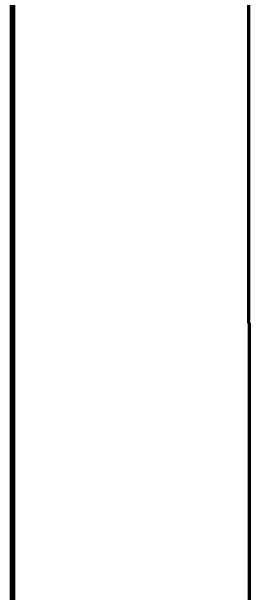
# Model space of a CAD drawing. Header units: inches. Extents: x -3055 to 7244, y 299 to 5591.
# Drawn here: x 5672.71 to 5685.59, y 2884.49 to 2915.99 of the extents above; entities that cross this region are included whole.
import ezdxf

# ---------------------------------------------------------------- set-up
doc = ezdxf.new("R2010")
doc.units = ezdxf.units.IN

msp = doc.modelspace()

# ---------------------------------------------------------------- linework, layer by layer
at = {"linetype": 'Continuous', "lineweight": 70}
for p, q in [((5685.537, 3018.727), (5685.537, 2899.127)), ((5672.712, 2839.525), (5672.712, 3014.203)), ((5672.759, 2839.587), (5672.759, 3014.142)), ((5672.837, 2839.587), (5672.837, 3014.142)), ((5685.587, 2899.127), (5685.537, 2899.127)), ((5685.587, 2835.002), (5685.587, 2899.127))]:
    msp.add_line(p, q, dxfattribs=at)

doc.saveas('drawing.dxf')
